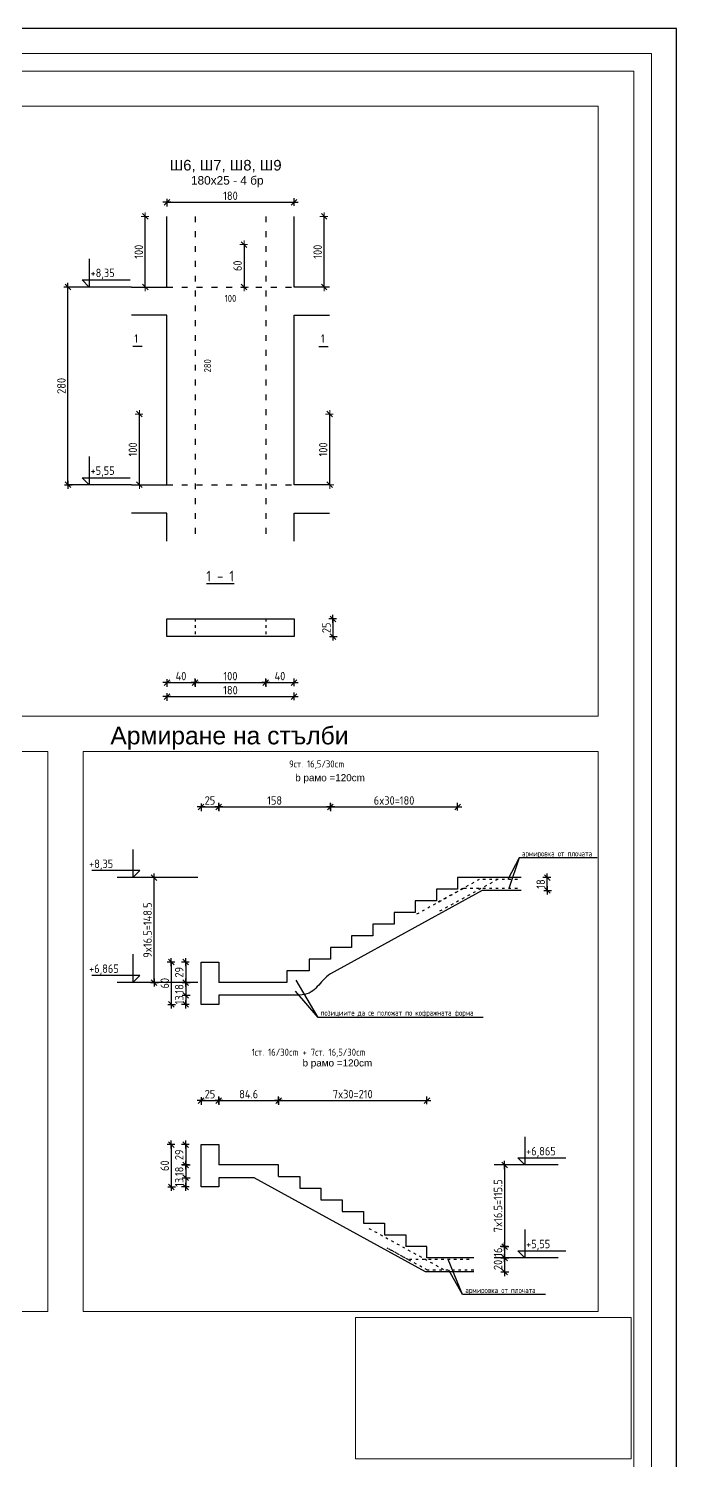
# Model space of a CAD drawing. Header units: millimetres. Extents: x 879 to 91735, y -13728 to 454.
# Drawn here: x 5591 to 6508, y -3961 to -1934 of the extents above; entities that cross this region are included whole.
import ezdxf
from ezdxf.enums import TextEntityAlignment as Align

# ---------------------------------------------------------------- set-up
doc = ezdxf.new("R2010")
doc.units = ezdxf.units.MM
doc.linetypes.add('ACAD_ISO03W100', pattern=[30, 12, -18])
for name, color, linetype, lineweight in [('0_txt', 7, 'Continuous', 18), ('1K_arm_koti', 5, 'Continuous', 20), ('1K_kontur-1', 2, 'Continuous', 30), ('1K_koti_razrezi', 3, 'Continuous', 25), ('1K_text-koloni', 3, 'Continuous', 35), ('RAMKA', 7, 'Continuous', 15), ('TABLICA', 40, 'Continuous', 30)]:
    doc.layers.add(name, color=color, linetype=linetype, lineweight=lineweight)
for name, color, linetype in [('1K_razrez-solid', 251, 'Continuous'), ('1K_razrez4eta', 4, 'Continuous'), ('1K_SHA', 134, 'Continuous'), ('KTX', 1, 'Continuous'), ('KTXTXT', 4, 'Continuous')]:
    doc.layers.add(name, color=color, linetype=linetype)
doc.styles.add('DIM', font='romans.shx', dxfattribs={"width": 0.85})
doc.styles.add('Z1', font='ARIAL.TTF')
doc.dimstyles.new('obseg', dxfattribs={"dimtxt": 10, "dimasz": 1, "dimexe": 0.3, "dimexo": 0, "dimgap": 0, "dimtad": 0, "dimrnd": 1, "dimzin": 14, "dimdsep": 46, "dimtxsty": 'DIM', "dimblk": 'DIM2', "dimcen": 0.09, "dimse1": 1, "dimse2": 1, "dimsd1": 1, "dimsd2": 1, "dimclrd": 256, "dimclre": 256, "dimclrt": 256, "dimadec": 0, "dimazin": 0, "dimtfac": 2.307692, "dimtix": 1, "dimtmove": 2, "dimatfit": 3, "dimldrblk": 'DIM2', "dimfxl": 0, "dimtvp": 0.769231, "dimtolj": 1, "dimtzin": 14, "dimarcsym": 0})
doc.dimstyles.new('RAZR1', dxfattribs={"dimtxt": 12, "dimasz": 1, "dimexe": 0.3, "dimexo": 0, "dimgap": 0, "dimtad": 0, "dimrnd": 0.1, "dimzin": 14, "dimdsep": 46, "dimtxsty": 'DIM', "dimblk": 'DIM2', "dimcen": 0.09, "dimse1": 1, "dimse2": 1, "dimclrd": 256, "dimclre": 256, "dimclrt": 41, "dimadec": 8, "dimazin": 0, "dimtfac": 2.307692, "dimtix": 1, "dimtmove": 2, "dimatfit": 3, "dimldrblk": 'DIM2', "dimfxl": 0, "dimtvp": 0.769231, "dimtolj": 1, "dimtzin": 14, "dimarcsym": 0})

# ---------------------------------------------------------------- blocks, each defined once
blk = doc.blocks.new('DIM2')
for p, q in [((-5.7, 0), (5.7, 0)), ((4, 4), (-4, -4)), ((0, -5), (0, 6))]:
    blk.add_line(p, q)
blk = doc.blocks.new('*D13')
at = {"layer": '1K_koti_razrezi', "lineweight": -2}
blk.add_line((5813.4, -3514.8), (5813.4, -3541.8), dxfattribs=at)
at = {"layer": 'Defpoints', "color": 0}
for p in [(5835.1, -3513.8), (5813.4, -3542.8), (5860.1, -3542.8)]:
    blk.add_point(p, dxfattribs=at)
at = {"layer": '1K_koti_razrezi', "lineweight": -2}
for p, rotation in [((5813.4, -3513.8), 90), ((5813.4, -3542.8), 270)]:
    blk.add_blockref('DIM2', p, dxfattribs=dict(at, rotation=rotation))
at = {"layer": '1K_koti_razrezi', "color": 41, "insert": (5804.1, -3528.3), "char_height": 12, "attachment_point": 5, "rotation": 90, "style": 'DIM'}
blk.add_mtext('\\A1;29', dxfattribs=at)
blk = doc.blocks.new('*D14')
at = {"layer": '1K_koti_razrezi', "lineweight": -2}
blk.add_line((5813.4, -3543.8), (5813.4, -3559.8), dxfattribs=at)
at = {"layer": 'Defpoints', "color": 0}
for p in [(5860.1, -3542.8), (5813.4, -3560.8), (5860.1, -3560.8)]:
    blk.add_point(p, dxfattribs=at)
at = {"layer": '1K_koti_razrezi', "lineweight": -2}
for p, rotation in [((5813.4, -3542.8), 90), ((5813.4, -3560.8), 270)]:
    blk.add_blockref('DIM2', p, dxfattribs=dict(at, rotation=rotation))
at = {"layer": '1K_koti_razrezi', "color": 41, "insert": (5804.1, -3551.8), "char_height": 12, "attachment_point": 5, "rotation": 90, "style": 'DIM'}
blk.add_mtext('\\A1;18', dxfattribs=at)
blk = doc.blocks.new('*D15')
at = {"layer": '1K_koti_razrezi', "lineweight": -2}
for p, q in [((5813.4, -3559.8), (5813.4, -3558.8)), ((5813.4, -3560.8), (5813.4, -3573.8)), ((5813.4, -3574.8), (5813.4, -3575.8))]:
    blk.add_line(p, q, dxfattribs=at)
at = {"layer": 'Defpoints', "color": 0}
for p in [(5860.1, -3560.8), (5813.4, -3573.8), (5860.1, -3573.8)]:
    blk.add_point(p, dxfattribs=at)
at = {"layer": '1K_koti_razrezi', "lineweight": -2}
for p, rotation in [((5813.4, -3560.8), 270), ((5813.4, -3573.8), 90)]:
    blk.add_blockref('DIM2', p, dxfattribs=dict(at, rotation=rotation))
at = {"layer": '1K_koti_razrezi', "color": 41, "insert": (5804.1, -3567.3), "char_height": 12, "attachment_point": 5, "rotation": 90, "style": 'DIM'}
blk.add_mtext('\\A1;13', dxfattribs=at)
blk = doc.blocks.new('*D16')
at = {"layer": '1K_koti_razrezi', "lineweight": -2}
blk.add_line((5792.9, -3514.8), (5792.9, -3572.8), dxfattribs=at)
at = {"layer": 'Defpoints', "color": 0}
for p in [(5835, -3513.8), (5792.9, -3573.8), (5835, -3573.8)]:
    blk.add_point(p, dxfattribs=at)
at = {"layer": '1K_koti_razrezi', "lineweight": -2}
for p, rotation in [((5792.9, -3513.8), 90), ((5792.9, -3573.8), 270)]:
    blk.add_blockref('DIM2', p, dxfattribs=dict(at, rotation=rotation))
at = {"layer": '1K_koti_razrezi', "color": 41, "insert": (5783.6, -3543.8), "char_height": 12, "attachment_point": 5, "rotation": 90, "style": 'DIM'}
blk.add_mtext('\\A1;60', dxfattribs=at)
blk = doc.blocks.new('*D17')
at = {"layer": '1K_koti_razrezi', "lineweight": -2}
blk.add_line((6264.4, -3543.8), (6264.4, -3657.3), dxfattribs=at)
at = {"layer": 'Defpoints', "color": 0}
for p in [(5944.6, -3542.8), (6154.6, -3658.3), (6264.4, -3658.3)]:
    blk.add_point(p, dxfattribs=at)
at = {"layer": '1K_koti_razrezi', "lineweight": -2}
for p, rotation in [((6264.4, -3542.8), 90), ((6264.4, -3658.3), 270)]:
    blk.add_blockref('DIM2', p, dxfattribs=dict(at, rotation=rotation))
at = {"layer": '1K_koti_razrezi', "color": 41, "insert": (6255.2, -3600.5), "char_height": 12, "attachment_point": 5, "rotation": 90, "style": 'DIM'}
blk.add_mtext('\\A1;7x16.5=115.5', dxfattribs=at)
blk = doc.blocks.new('*D18')
at = {"layer": '1K_koti_razrezi', "lineweight": -2}
blk.add_line((6264.4, -3659.3), (6264.4, -3673.3), dxfattribs=at)
at = {"layer": 'Defpoints', "color": 0}
for p in [(6154.6, -3658.3), (6154.6, -3674.3), (6264.4, -3674.3)]:
    blk.add_point(p, dxfattribs=at)
at = {"layer": '1K_koti_razrezi', "lineweight": -2}
for p, rotation in [((6264.4, -3658.3), 90), ((6264.4, -3674.3), 270)]:
    blk.add_blockref('DIM2', p, dxfattribs=dict(at, rotation=rotation))
at = {"layer": '1K_koti_razrezi', "color": 41, "insert": (6255.2, -3666.3), "char_height": 12, "attachment_point": 5, "rotation": 90, "style": 'DIM'}
blk.add_mtext('\\A1;16', dxfattribs=at)
blk = doc.blocks.new('*D19')
at = {"layer": '1K_koti_razrezi', "lineweight": -2}
blk.add_line((5836.1, -3451.7), (5859.1, -3451.7), dxfattribs=at)
at = {"layer": 'Defpoints', "color": 0}
for p in [(5860.1, -3451.7), (5835.1, -3513.8), (5860.1, -3513.8)]:
    blk.add_point(p, dxfattribs=at)
at = {"layer": '1K_koti_razrezi', "lineweight": -2}
blk.add_blockref('DIM2', (5860.1, -3451.7), dxfattribs=at)
at = {"layer": '1K_koti_razrezi', "lineweight": -2, "rotation": 180}
blk.add_blockref('DIM2', (5835.1, -3451.7), dxfattribs=at)
at = {"layer": '1K_koti_razrezi', "color": 41, "insert": (5847.6, -3442.4), "char_height": 12, "attachment_point": 5, "style": 'DIM'}
blk.add_mtext('\\A1;25', dxfattribs=at)
blk = doc.blocks.new('*D20')
at = {"layer": '1K_koti_razrezi', "lineweight": -2}
blk.add_line((5861.1, -3451.7), (5943.6, -3451.7), dxfattribs=at)
at = {"layer": 'Defpoints', "color": 0}
for p in [(5944.6, -3451.7), (5860.1, -3513.8), (5944.6, -3542.8)]:
    blk.add_point(p, dxfattribs=at)
at = {"layer": '1K_koti_razrezi', "lineweight": -2}
blk.add_blockref('DIM2', (5944.6, -3451.7), dxfattribs=at)
at = {"layer": '1K_koti_razrezi', "lineweight": -2, "rotation": 180}
blk.add_blockref('DIM2', (5860.1, -3451.7), dxfattribs=at)
at = {"layer": '1K_koti_razrezi', "color": 41, "insert": (5902.4, -3442.4), "char_height": 12, "attachment_point": 5, "style": 'DIM'}
blk.add_mtext('\\A1;84.6', dxfattribs=at)
blk = doc.blocks.new('*D21')
at = {"layer": '1K_koti_razrezi', "lineweight": -2}
blk.add_line((5945.6, -3451.7), (6153.6, -3451.7), dxfattribs=at)
at = {"layer": 'Defpoints', "color": 0}
for p in [(6154.6, -3451.7), (5944.6, -3542.8), (6154.6, -3658.3)]:
    blk.add_point(p, dxfattribs=at)
at = {"layer": '1K_koti_razrezi', "lineweight": -2}
blk.add_blockref('DIM2', (6154.6, -3451.7), dxfattribs=at)
at = {"layer": '1K_koti_razrezi', "lineweight": -2, "rotation": 180}
blk.add_blockref('DIM2', (5944.6, -3451.7), dxfattribs=at)
at = {"layer": '1K_koti_razrezi', "color": 41, "insert": (6049.6, -3442.4), "char_height": 12, "attachment_point": 5, "style": 'DIM'}
blk.add_mtext('\\A1;7x30=210', dxfattribs=at)
blk = doc.blocks.new('*D22')
at = {"layer": '1K_koti_razrezi', "lineweight": -2}
blk.add_line((6264.4, -3675.3), (6264.4, -3693.3), dxfattribs=at)
at = {"layer": 'Defpoints', "color": 0}
for p in [(6154.6, -3674.3), (6220.8, -3694.3), (6264.4, -3694.3)]:
    blk.add_point(p, dxfattribs=at)
at = {"layer": '1K_koti_razrezi', "lineweight": -2}
for p, rotation in [((6264.4, -3674.3), 90), ((6264.4, -3694.3), 270)]:
    blk.add_blockref('DIM2', p, dxfattribs=dict(at, rotation=rotation))
at = {"layer": '1K_koti_razrezi', "color": 41, "insert": (6255.2, -3684.3), "char_height": 12, "attachment_point": 5, "rotation": 90, "style": 'DIM'}
blk.add_mtext('\\A1;20', dxfattribs=at)
blk = doc.blocks.new('*D23')
at = {"layer": '1K_koti_razrezi', "lineweight": -2}
blk.add_line((5813.4, -3256.4), (5813.4, -3283.4), dxfattribs=at)
at = {"layer": 'Defpoints', "color": 0}
for p in [(5835.1, -3255.4), (5813.4, -3284.4), (5860.1, -3284.4)]:
    blk.add_point(p, dxfattribs=at)
at = {"layer": '1K_koti_razrezi', "lineweight": -2}
for p, rotation in [((5813.4, -3255.4), 90), ((5813.4, -3284.4), 270)]:
    blk.add_blockref('DIM2', p, dxfattribs=dict(at, rotation=rotation))
at = {"layer": '1K_koti_razrezi', "color": 41, "insert": (5804.1, -3269.9), "char_height": 12, "attachment_point": 5, "rotation": 90, "style": 'DIM'}
blk.add_mtext('\\A1;29', dxfattribs=at)
blk = doc.blocks.new('*D24')
at = {"layer": '1K_koti_razrezi', "lineweight": -2}
blk.add_line((5813.4, -3285.4), (5813.4, -3301.4), dxfattribs=at)
at = {"layer": 'Defpoints', "color": 0}
for p in [(5813.4, -3302.4), (5860.1, -3284.4), (5860.1, -3302.4)]:
    blk.add_point(p, dxfattribs=at)
at = {"layer": '1K_koti_razrezi', "lineweight": -2}
for p, rotation in [((5813.4, -3284.4), 90), ((5813.4, -3302.4), 270)]:
    blk.add_blockref('DIM2', p, dxfattribs=dict(at, rotation=rotation))
at = {"layer": '1K_koti_razrezi', "color": 41, "insert": (5804.1, -3293.4), "char_height": 12, "attachment_point": 5, "rotation": 90, "style": 'DIM'}
blk.add_mtext('\\A1;18', dxfattribs=at)
blk = doc.blocks.new('*D25')
at = {"layer": '1K_koti_razrezi', "lineweight": -2}
for p, q in [((5813.4, -3301.4), (5813.4, -3300.4)), ((5813.4, -3302.4), (5813.4, -3315.4)), ((5813.4, -3316.4), (5813.4, -3317.4))]:
    blk.add_line(p, q, dxfattribs=at)
at = {"layer": 'Defpoints', "color": 0}
for p in [(5860.1, -3302.4), (5813.4, -3315.4), (5860.1, -3315.4)]:
    blk.add_point(p, dxfattribs=at)
at = {"layer": '1K_koti_razrezi', "lineweight": -2}
for p, rotation in [((5813.4, -3302.4), 270), ((5813.4, -3315.4), 90)]:
    blk.add_blockref('DIM2', p, dxfattribs=dict(at, rotation=rotation))
at = {"layer": '1K_koti_razrezi', "color": 41, "insert": (5804.1, -3308.9), "char_height": 12, "attachment_point": 5, "rotation": 90, "style": 'DIM'}
blk.add_mtext('\\A1;13', dxfattribs=at)
blk = doc.blocks.new('*D26')
at = {"layer": '1K_koti_razrezi', "lineweight": -2}
blk.add_line((5792.9, -3256.4), (5792.9, -3314.4), dxfattribs=at)
at = {"layer": 'Defpoints', "color": 0}
for p in [(5835, -3255.4), (5792.9, -3315.4), (5835, -3315.4)]:
    blk.add_point(p, dxfattribs=at)
at = {"layer": '1K_koti_razrezi', "lineweight": -2}
for p, rotation in [((5792.9, -3255.4), 90), ((5792.9, -3315.4), 270)]:
    blk.add_blockref('DIM2', p, dxfattribs=dict(at, rotation=rotation))
at = {"layer": '1K_koti_razrezi', "color": 41, "insert": (5783.6, -3285.4), "char_height": 12, "attachment_point": 5, "rotation": 90, "style": 'DIM'}
blk.add_mtext('\\A1;60', dxfattribs=at)
blk = doc.blocks.new('*D27')
at = {"layer": '1K_koti_razrezi', "lineweight": -2}
blk.add_line((5836, -3035.8), (5859.1, -3035.8), dxfattribs=at)
at = {"layer": 'Defpoints', "color": 0}
for p in [(5860.1, -3035.8), (5835, -3255.4), (5860.1, -3255.4)]:
    blk.add_point(p, dxfattribs=at)
at = {"layer": '1K_koti_razrezi', "lineweight": -2, "rotation": 180}
blk.add_blockref('DIM2', (5835, -3035.8), dxfattribs=at)
at = {"layer": '1K_koti_razrezi', "lineweight": -2}
blk.add_blockref('DIM2', (5860.1, -3035.8), dxfattribs=at)
at = {"layer": '1K_koti_razrezi', "color": 41, "insert": (5847.6, -3026.6), "char_height": 12, "attachment_point": 5, "style": 'DIM'}
blk.add_mtext('\\A1;25', dxfattribs=at)
blk = doc.blocks.new('*D28')
at = {"layer": '1K_koti_razrezi', "lineweight": -2}
blk.add_line((5861.1, -3035.8), (6017.1, -3035.8), dxfattribs=at)
at = {"layer": 'Defpoints', "color": 0}
for p in [(6018.1, -3035.8), (6018.1, -3234.9), (5860.1, -3255.4)]:
    blk.add_point(p, dxfattribs=at)
at = {"layer": '1K_koti_razrezi', "lineweight": -2, "rotation": 180}
blk.add_blockref('DIM2', (5860.1, -3035.8), dxfattribs=at)
at = {"layer": '1K_koti_razrezi', "lineweight": -2}
blk.add_blockref('DIM2', (6018.1, -3035.8), dxfattribs=at)
at = {"layer": '1K_koti_razrezi', "color": 41, "insert": (5939.1, -3026.6), "char_height": 12, "attachment_point": 5, "style": 'DIM'}
blk.add_mtext('\\A1;158', dxfattribs=at)
blk = doc.blocks.new('*D29')
at = {"layer": '1K_koti_razrezi', "lineweight": -2}
blk.add_line((6019.1, -3035.8), (6197.1, -3035.8), dxfattribs=at)
at = {"layer": 'Defpoints', "color": 0}
for p in [(6198.1, -3035.8), (6198.1, -3135.9), (6018.1, -3234.9)]:
    blk.add_point(p, dxfattribs=at)
at = {"layer": '1K_koti_razrezi', "lineweight": -2, "rotation": 180}
blk.add_blockref('DIM2', (6018.1, -3035.8), dxfattribs=at)
at = {"layer": '1K_koti_razrezi', "lineweight": -2}
blk.add_blockref('DIM2', (6198.1, -3035.8), dxfattribs=at)
at = {"layer": '1K_koti_razrezi', "color": 41, "insert": (6108.1, -3026.6), "char_height": 12, "attachment_point": 5, "style": 'DIM'}
blk.add_mtext('\\A1;6x30=180', dxfattribs=at)
blk = doc.blocks.new('*D30')
at = {"layer": '1K_koti_razrezi', "lineweight": -2}
blk.add_line((5768.6, -3283.4), (5768.6, -3136.9), dxfattribs=at)
at = {"layer": 'Defpoints', "color": 0}
for p in [(5768.6, -3135.9), (6198.1, -3135.9), (5956.4, -3284.4)]:
    blk.add_point(p, dxfattribs=at)
at = {"layer": '1K_koti_razrezi', "lineweight": -2}
for p, rotation in [((5768.6, -3135.9), 90), ((5768.6, -3284.4), 270)]:
    blk.add_blockref('DIM2', p, dxfattribs=dict(at, rotation=rotation))
at = {"layer": '1K_koti_razrezi', "color": 41, "insert": (5759.3, -3210.2), "char_height": 12, "attachment_point": 5, "rotation": 90, "style": 'DIM'}
blk.add_mtext('\\A1;9x16.5=148.5', dxfattribs=at)
blk = doc.blocks.new('*D31')
at = {"layer": '1K_koti_razrezi', "lineweight": -2}
blk.add_line((6324.8, -3152.9), (6324.8, -3136.9), dxfattribs=at)
at = {"layer": 'Defpoints', "color": 0}
for p in [(6287.7, -3135.9), (6324.8, -3135.9), (6287.7, -3153.9)]:
    blk.add_point(p, dxfattribs=at)
at = {"layer": '1K_koti_razrezi', "lineweight": -2}
for p, rotation in [((6324.8, -3135.9), 90), ((6324.8, -3153.9), 270)]:
    blk.add_blockref('DIM2', p, dxfattribs=dict(at, rotation=rotation))
at = {"layer": '1K_koti_razrezi', "color": 41, "insert": (6315.6, -3144.9), "char_height": 12, "attachment_point": 5, "rotation": 90, "style": 'DIM'}
blk.add_mtext('\\A1;18', dxfattribs=at)
blk = doc.blocks.new('*D71')
at = {"layer": '1K_koti_razrezi', "lineweight": -2}
blk.add_line((5787.6, -2879.6), (5965.6, -2879.6), dxfattribs=at)
at = {"layer": 'Defpoints', "color": 0}
for p in [(5786.6, -2794.6), (5966.6, -2794.6), (5966.6, -2879.6)]:
    blk.add_point(p, dxfattribs=at)
at = {"layer": '1K_koti_razrezi', "lineweight": -2, "rotation": 180}
blk.add_blockref('DIM2', (5786.6, -2879.6), dxfattribs=at)
at = {"layer": '1K_koti_razrezi', "lineweight": -2}
blk.add_blockref('DIM2', (5966.6, -2879.6), dxfattribs=at)
at = {"layer": '1K_koti_razrezi', "color": 41, "insert": (5876.6, -2870.4), "char_height": 12, "attachment_point": 5, "style": 'DIM'}
blk.add_mtext('\\A1;180', dxfattribs=at)
blk = doc.blocks.new('*D72')
at = {"layer": '1K_koti_razrezi', "lineweight": -2}
blk.add_line((6021.6, -2770.6), (6021.6, -2793.6), dxfattribs=at)
at = {"layer": 'Defpoints', "color": 0}
for p in [(5966.6, -2769.6), (5966.6, -2794.6), (6021.6, -2794.6)]:
    blk.add_point(p, dxfattribs=at)
at = {"layer": '1K_koti_razrezi', "lineweight": -2}
for p, rotation in [((6021.6, -2769.6), 90), ((6021.6, -2794.6), 270)]:
    blk.add_blockref('DIM2', p, dxfattribs=dict(at, rotation=rotation))
at = {"layer": '1K_koti_razrezi', "color": 41, "insert": (6012.4, -2782.1), "char_height": 12, "attachment_point": 5, "rotation": 90, "style": 'DIM'}
blk.add_mtext('\\A1;25', dxfattribs=at)
blk = doc.blocks.new('*D73')
at = {"layer": '1K_koti_razrezi', "lineweight": -2}
blk.add_line((5646.6, -2578.6), (5646.6, -2300.6), dxfattribs=at)
at = {"layer": 'Defpoints', "color": 0}
for p in [(5646.6, -2299.6), (5736.6, -2299.6), (5736.6, -2579.6)]:
    blk.add_point(p, dxfattribs=at)
at = {"layer": '1K_koti_razrezi', "lineweight": -2}
for p, rotation in [((5646.6, -2299.6), 90), ((5646.6, -2579.6), 270)]:
    blk.add_blockref('DIM2', p, dxfattribs=dict(at, rotation=rotation))
at = {"layer": '1K_koti_razrezi', "color": 41, "insert": (5637.4, -2439.6), "char_height": 12, "attachment_point": 5, "rotation": 90, "style": 'DIM'}
blk.add_mtext('\\A1;280', dxfattribs=at)
blk = doc.blocks.new('*D74')
at = {"layer": '1K_koti_razrezi', "lineweight": -2}
blk.add_line((5787.6, -2179.6), (5965.6, -2179.6), dxfattribs=at)
at = {"layer": 'Defpoints', "color": 0}
for p in [(5966.6, -2179.6), (5786.6, -2339.6), (5966.6, -2339.6)]:
    blk.add_point(p, dxfattribs=at)
at = {"layer": '1K_koti_razrezi', "lineweight": -2, "rotation": 180}
blk.add_blockref('DIM2', (5786.6, -2179.6), dxfattribs=at)
at = {"layer": '1K_koti_razrezi', "lineweight": -2}
blk.add_blockref('DIM2', (5966.6, -2179.6), dxfattribs=at)
at = {"layer": '1K_koti_razrezi', "color": 41, "insert": (5876.6, -2170.4), "char_height": 12, "attachment_point": 5, "style": 'DIM'}
blk.add_mtext('\\A1;180', dxfattribs=at)
blk = doc.blocks.new('*D75')
at = {"layer": '1K_koti_razrezi', "lineweight": -2}
blk.add_line((5787.6, -2859.8), (5825.6, -2859.8), dxfattribs=at)
at = {"layer": 'Defpoints', "color": 0}
for p in [(5786.6, -2794.6), (5826.6, -2794.6), (5826.6, -2859.8)]:
    blk.add_point(p, dxfattribs=at)
at = {"layer": '1K_koti_razrezi', "lineweight": -2, "rotation": 180}
blk.add_blockref('DIM2', (5786.6, -2859.8), dxfattribs=at)
at = {"layer": '1K_koti_razrezi', "lineweight": -2}
blk.add_blockref('DIM2', (5826.6, -2859.8), dxfattribs=at)
at = {"layer": '1K_koti_razrezi', "color": 41, "insert": (5806.6, -2850.5), "char_height": 12, "attachment_point": 5, "style": 'DIM'}
blk.add_mtext('\\A1;40', dxfattribs=at)
blk = doc.blocks.new('*D76')
at = {"layer": '1K_koti_razrezi', "lineweight": -2}
blk.add_line((5827.6, -2859.8), (5925.6, -2859.8), dxfattribs=at)
at = {"layer": 'Defpoints', "color": 0}
for p in [(5826.6, -2794.6), (5926.6, -2794.6), (5926.6, -2859.8)]:
    blk.add_point(p, dxfattribs=at)
at = {"layer": '1K_koti_razrezi', "lineweight": -2, "rotation": 180}
blk.add_blockref('DIM2', (5826.6, -2859.8), dxfattribs=at)
at = {"layer": '1K_koti_razrezi', "lineweight": -2}
blk.add_blockref('DIM2', (5926.6, -2859.8), dxfattribs=at)
at = {"layer": '1K_koti_razrezi', "color": 41, "insert": (5876.6, -2850.5), "char_height": 12, "attachment_point": 5, "style": 'DIM'}
blk.add_mtext('\\A1;100', dxfattribs=at)
blk = doc.blocks.new('*D77')
at = {"layer": '1K_koti_razrezi', "lineweight": -2}
blk.add_line((5927.6, -2859.8), (5965.6, -2859.8), dxfattribs=at)
at = {"layer": 'Defpoints', "color": 0}
for p in [(5926.6, -2794.6), (5966.6, -2794.6), (5966.6, -2859.8)]:
    blk.add_point(p, dxfattribs=at)
at = {"layer": '1K_koti_razrezi', "lineweight": -2, "rotation": 180}
blk.add_blockref('DIM2', (5926.6, -2859.8), dxfattribs=at)
at = {"layer": '1K_koti_razrezi', "lineweight": -2}
blk.add_blockref('DIM2', (5966.6, -2859.8), dxfattribs=at)
at = {"layer": '1K_koti_razrezi', "color": 41, "insert": (5946.6, -2850.5), "char_height": 12, "attachment_point": 5, "style": 'DIM'}
blk.add_mtext('\\A1;40', dxfattribs=at)
blk = doc.blocks.new('*D78')
at = {"layer": '1K_arm_koti', "lineweight": -2}
blk.add_line((5747.7, -2578.6), (5747.7, -2480.6), dxfattribs=at)
at = {"layer": 'Defpoints', "color": 0}
for p in [(5747.7, -2479.6), (5788.1, -2479.6), (5786.6, -2579.6)]:
    blk.add_point(p, dxfattribs=at)
at = {"layer": '1K_arm_koti', "lineweight": -2}
for p, rotation in [((5747.7, -2479.6), 90), ((5747.7, -2579.6), 270)]:
    blk.add_blockref('DIM2', p, dxfattribs=dict(at, rotation=rotation))
at = {"layer": '1K_arm_koti', "color": 41, "insert": (5738.5, -2529.6), "char_height": 12, "attachment_point": 5, "rotation": 90, "style": 'DIM'}
blk.add_mtext('\\A1;100', dxfattribs=at)
blk = doc.blocks.new('*D79')
at = {"layer": '1K_arm_koti', "lineweight": -2}
blk.add_line((5756.1, -2298.6), (5756.1, -2200.6), dxfattribs=at)
at = {"layer": 'Defpoints', "color": 0}
for p in [(5756.1, -2199.6), (5789.1, -2199.6), (5786.6, -2299.6)]:
    blk.add_point(p, dxfattribs=at)
at = {"layer": '1K_arm_koti', "lineweight": -2}
for p, rotation in [((5756.1, -2199.6), 90), ((5756.1, -2299.6), 270)]:
    blk.add_blockref('DIM2', p, dxfattribs=dict(at, rotation=rotation))
at = {"layer": '1K_arm_koti', "color": 41, "insert": (5746.8, -2249.6), "char_height": 12, "attachment_point": 5, "rotation": 90, "style": 'DIM'}
blk.add_mtext('\\A1;100', dxfattribs=at)
blk = doc.blocks.new('*D80')
at = {"layer": '1K_arm_koti', "lineweight": -2}
blk.add_line((6017.1, -2578.6), (6017.1, -2480.6), dxfattribs=at)
at = {"layer": 'Defpoints', "color": 0}
for p in [(5965.1, -2479.6), (6017.1, -2479.6), (5966.6, -2579.6)]:
    blk.add_point(p, dxfattribs=at)
at = {"layer": '1K_arm_koti', "lineweight": -2}
for p, rotation in [((6017.1, -2479.6), 90), ((6017.1, -2579.6), 270)]:
    blk.add_blockref('DIM2', p, dxfattribs=dict(at, rotation=rotation))
at = {"layer": '1K_arm_koti', "color": 41, "insert": (6007.8, -2529.6), "char_height": 12, "attachment_point": 5, "rotation": 90, "style": 'DIM'}
blk.add_mtext('\\A1;100', dxfattribs=at)
blk = doc.blocks.new('*D81')
at = {"layer": '1K_arm_koti', "lineweight": -2}
blk.add_line((6009.2, -2298.6), (6009.2, -2200.6), dxfattribs=at)
at = {"layer": 'Defpoints', "color": 0}
for p in [(5964.1, -2199.6), (6009.2, -2199.6), (5966.6, -2299.6)]:
    blk.add_point(p, dxfattribs=at)
at = {"layer": '1K_arm_koti', "lineweight": -2}
for p, rotation in [((6009.2, -2199.6), 90), ((6009.2, -2299.6), 270)]:
    blk.add_blockref('DIM2', p, dxfattribs=dict(at, rotation=rotation))
at = {"layer": '1K_arm_koti', "color": 41, "insert": (6000, -2249.6), "char_height": 12, "attachment_point": 5, "rotation": 90, "style": 'DIM'}
blk.add_mtext('\\A1;100', dxfattribs=at)
blk = doc.blocks.new('*D82')
at = {"layer": '1K_arm_koti', "lineweight": -2}
blk.add_line((5895.9, -2240.6), (5895.9, -2298.6), dxfattribs=at)
at = {"layer": 'Defpoints', "color": 0}
for p in [(5908.6, -2239.6), (5895.9, -2299.6), (5966.6, -2299.6)]:
    blk.add_point(p, dxfattribs=at)
at = {"layer": '1K_arm_koti', "lineweight": -2}
for p, rotation in [((5895.9, -2239.6), 90), ((5895.9, -2299.6), 270)]:
    blk.add_blockref('DIM2', p, dxfattribs=dict(at, rotation=rotation))
at = {"layer": '1K_arm_koti', "color": 41, "insert": (5886.7, -2269.6), "char_height": 12, "attachment_point": 5, "rotation": 90, "style": 'DIM'}
blk.add_mtext('\\A1;60', dxfattribs=at)
blk = doc.blocks.new('*D83')
at = {"layer": 'Defpoints', "color": 0}
for p in [(5851.9, -2299.6), (5851.9, -2579.6), (5851.9, -2579.6)]:
    blk.add_point(p, dxfattribs=at)
at = {"layer": '1K_arm_koti', "insert": (5844.2, -2411.2), "char_height": 10, "attachment_point": 5, "rotation": 90, "style": 'DIM'}
blk.add_mtext('\\A1;280', dxfattribs=at)
blk = doc.blocks.new('*D84')
at = {"layer": 'Defpoints', "color": 0}
for p in [(5826.6, -2323.4), (5926.6, -2323.4), (5926.6, -2323.4)]:
    blk.add_point(p, dxfattribs=at)
at = {"layer": '1K_arm_koti', "insert": (5876.6, -2315.7), "char_height": 10, "attachment_point": 5, "style": 'DIM'}
blk.add_mtext('\\A1;100', dxfattribs=at)

msp = doc.modelspace()

# ---------------------------------------------------------------- linework, layer by layer
at = {"layer": '0_txt'}
msp.add_lwpolyline([(3492.366, -4898.755), (6472.535, -4898.755), (6472.535, -1968.755), (3492.366, -1968.755), (3492.366, -4898.755)], dxfattribs=at)
msp.add_lwpolyline([(3517.366, -4873.755), (6447.535, -4873.755), (6447.535, -1993.755), (3517.366, -1993.755)], close=True, dxfattribs=at)
at = {"layer": '1K_arm_koti'}
msp.add_lwpolyline([(3557.366, -2907.192), (3557.366, -2043.755), (6396.857, -2043.755), (6396.857, -2907.192), (3557.366, -2907.192)], dxfattribs=at)
for points in [[(3557.366, -2957.192), (5617.95, -2957.186), (5617.95, -3750.155), (3557.366, -3750.161)], [(5667.95, -2957.186), (6396.857, -2957.179), (6396.857, -3750.148), (5667.95, -3750.155)]]:
    msp.add_lwpolyline(points, close=True, dxfattribs=at)
at = {"layer": '1K_kontur-1', "linetype": 'ACAD_ISO03W100', "ltscale": 0.3}
for points in [[(6282.546, -3138.423), (6228.725, -3138.423), (6167.39, -3172.158)], [(6282.546, -3138.423), (6254.636, -3138.423), (6171.402, -3184.217)], [(6282.546, -3151.423), (6206.127, -3151.423), (6136.029, -3189.977)], [(6072.594, -3632.512), (6180.363, -3691.785)], [(6220.773, -3691.785), (6155.388, -3691.785), (6098.434, -3660.461)], [(6214.37, -3676.785), (6128.115, -3676.785), (6098.434, -3660.461)]]:
    msp.add_lwpolyline(points, dxfattribs=at)
at = {"layer": '1K_koti_razrezi'}
for p, q in [((5736.631, -2299.611), (5646.631, -2299.611)), ((5736.631, -2579.611), (5646.631, -2579.611))]:
    msp.add_line(p, q, dxfattribs=at)
for points in [[(5830.229, -3135.923), (5716.268, -3135.923)], [(5830.229, -3284.423), (5716.268, -3284.423)], [(6340.113, -3542.785), (6249.657, -3542.785)], [(6340.113, -3674.285), (6249.657, -3674.285)]]:
    msp.add_lwpolyline(points, dxfattribs=at)
at = {"layer": '1K_razrez-solid'}
msp.add_spline([(6018.084, -3271.996), (6007.322, -3281.388), (5991.039, -3297.69), (5962.78, -3302.423)], degree=3, dxfattribs=at)
at = {"layer": '1K_SHA'}
for points in [[(5736.631, -2299.611), (5786.631, -2299.611), (5786.631, -2199.611)], [(6016.631, -2299.611), (5966.631, -2299.611), (5966.631, -2199.611)], [(5736.631, -2579.611), (5786.631, -2579.611), (5786.631, -2339.611), (5736.631, -2339.611)], [(6016.631, -2579.611), (5966.631, -2579.611), (5966.631, -2339.611), (6016.631, -2339.611)], [(5786.631, -2659.611), (5786.631, -2619.611), (5736.631, -2619.611)], [(5966.631, -2659.611), (5966.631, -2619.611), (6016.631, -2619.611)], [(5786.631, -2769.611), (5966.631, -2769.611), (5966.631, -2794.611), (5786.631, -2794.611), (5786.631, -2769.611)], [(6287.73, -3135.923), (6198.084, -3135.923), (6198.084, -3152.423), (6168.084, -3152.423), (6168.084, -3168.923)], [(6287.73, -3153.923), (6232.688, -3153.923), (6018.084, -3271.996)], [(6168.084, -3168.923), (6138.084, -3168.923), (6138.084, -3185.423), (6108.084, -3185.423), (6108.084, -3201.923)], [(6108.084, -3201.923), (6078.084, -3201.923), (6078.084, -3218.423), (6048.084, -3218.423), (6048.084, -3234.923)], [(6048.084, -3234.923), (6018.084, -3234.923), (6018.084, -3251.423), (5988.084, -3251.423), (5988.084, -3267.923)], [(5860.084, -3302.423), (5860.084, -3315.423), (5835.084, -3315.423), (5835.084, -3270.423), (5835.084, -3255.423), (5860.084, -3255.423), (5860.084, -3284.423)], [(5988.084, -3267.923), (5956.395, -3267.923), (5956.395, -3284.423)], [(5956.395, -3284.423), (5860.084, -3284.423)], [(5962.78, -3302.423), (5860.084, -3302.423)], [(5860.084, -3560.785), (5860.084, -3573.785), (5835.084, -3573.785), (5835.084, -3528.785), (5835.084, -3513.785), (5860.084, -3513.785), (5860.084, -3542.785)], [(5944.642, -3559.285), (5944.642, -3542.785), (5860.084, -3542.785)], [(6220.773, -3694.285), (6152.745, -3694.285), (5910.018, -3560.785), (5860.084, -3560.785)], [(5944.642, -3559.285), (5974.642, -3559.285), (5974.642, -3575.785), (6004.642, -3575.785), (6004.642, -3592.285), (6034.642, -3592.285), (6034.642, -3608.785)], [(6034.642, -3608.785), (6064.642, -3608.785), (6064.642, -3625.285), (6094.642, -3625.285), (6094.642, -3641.785), (6124.642, -3641.785), (6124.642, -3658.285)], [(6220.773, -3674.285), (6154.642, -3674.285), (6154.642, -3658.285), (6124.642, -3658.285)]]:
    msp.add_lwpolyline(points, dxfattribs=at)
at = {"layer": '1K_SHA', "linetype": 'ACAD_ISO03W100', "ltscale": 0.7}
for points in [[(5826.631, -2199.611), (5826.631, -2659.611)], [(5926.631, -2199.611), (5926.631, -2659.611)], [(5786.631, -2299.611), (5966.631, -2299.611)], [(5786.631, -2579.611), (5966.631, -2579.611)]]:
    msp.add_lwpolyline(points, dxfattribs=at)
at = {"layer": '1K_SHA', "linetype": 'ACAD_ISO03W100', "ltscale": 0.3}
for points in [[(5826.631, -2769.611), (5826.631, -2794.611)], [(5926.631, -2769.611), (5926.631, -2794.611)]]:
    msp.add_lwpolyline(points, dxfattribs=at)
at = {"layer": 'KTX'}
for p, q in [((5751.631, -2383.611), (5738.431, -2383.611)), ((6001.631, -2383.611), (6014.831, -2383.611))]:
    msp.add_line(p, q, dxfattribs=at)
for points in [[(5676.631, -2259.611), (5676.631, -2299.611), (5666.631, -2289.611), (5734.631, -2289.611)], [(5676.631, -2539.611), (5676.631, -2579.611), (5666.631, -2569.611), (5734.631, -2569.611)], [(5738.464, -3095.923), (5738.464, -3135.923), (5748.464, -3125.923), (5680.432, -3125.923)], [(6395.689, -3108.099), (6284.991, -3108.099), (6268.937, -3138.423)], [(6284.991, -3108.099), (6270.664, -3151.423)], [(5738.464, -3244.423), (5738.464, -3284.423), (5748.464, -3274.423), (5680.432, -3274.423)], [(6000.677, -3333.918), (5969.727, -3280.872)], [(6234.198, -3333.918), (6000.677, -3333.918), (5968.753, -3296.519)], [(6293.312, -3502.785), (6293.312, -3542.785), (6283.312, -3532.785), (6351.344, -3532.785)], [(6293.312, -3634.285), (6293.312, -3674.285), (6283.312, -3664.285), (6351.344, -3664.285)], [(6205.008, -3726.336), (6184.551, -3676.785)], [(6322.606, -3726.336), (6205.008, -3726.336), (6185.425, -3691.785)]]:
    msp.add_lwpolyline(points, dxfattribs=at)
at = {"layer": 'RAMKA'}
msp.add_lwpolyline([(6053.498, -3758.961), (6053.498, -3958.961), (6443.406, -3958.961), (6443.406, -3758.961)], close=True, dxfattribs=at)
at = {"layer": 'TABLICA'}
msp.add_lwpolyline([(3407.366, -4933.755), (6507.535, -4933.755), (6507.535, -1933.755), (3407.366, -1933.755)], close=True, dxfattribs=at)

# ---------------------------------------------------------------- texts
at = {"layer": '1K_razrez4eta', "style": 'DIM', "width": 0.85}
for s, p in [('9ст. 16,5/30cm', (5959.615, -2979.949)), ('1ст. 16/30cm + 7ст. 16,5/30cm', (5906.542, -3388.125))]:
    msp.add_text(s, height=10, dxfattribs=at).set_placement(p)
at = {"layer": '1K_razrez4eta', "style": 'Z1'}
for p in [(5968.25, -2999.382), (5978.652, -3403.259)]:
    msp.add_text('b рамо =120cm ', height=10, dxfattribs=at).set_placement(p)
at = {"layer": '1K_text-koloni', "style": 'Z1'}
msp.add_text('Ш6, Ш7, Ш8, Ш9', height=15, dxfattribs=at).set_placement((5869.769, -2119.611), align=Align.TOP_CENTER)
for s, height, p in [('180x25 - 4 бр', 12, (5820.672, -2154.611)), ('Армиране на стълби', 25, (5706.671, -2947.186))]:
    msp.add_text(s, height=height, dxfattribs=at).set_placement(p)
at = {"layer": 'KTXTXT', "style": 'DIM'}
for s, height, width, p in [('+8,35', 12, 0.85, (5678.631, -2285.611)), ('1', 12, 0.85, (5740.431, -2378.611)), ('1', 12, 0.85, (6004.574, -2378.611)), ('+5,55', 12, 0.85, (5678.631, -2565.611)), ('%%U1 - 1', 15, 0.85, (5842.53, -2716.349)), ('армировка от плочата', 8, 0.7, (6289.01, -3105.853)), ('+8,35', 12, 0.85, (5676.534, -3122.305)), ('+6,865', 12, 0.85, (5676.534, -3270.805)), ('позициите да се положат по кофражната форма', 8, 0.7, (6004.216, -3331.341)), ('+6,865', 12, 0.85, (6294.991, -3529.167)), ('+5,55', 12, 0.85, (6294.991, -3660.667)), ('армировка от плочата', 8, 0.7, (6209.027, -3724.09))]:
    msp.add_text(s, height=height, dxfattribs=dict(at, width=width)).set_placement(p)

# ---------------------------------------------------------------- dimensions: what is measured, and where the dimension line sits
at = {"layer": '1K_arm_koti'}
for base, p1, p2, picture, middle in [((5756.055, -2199.611), (5786.631, -2299.611), (5789.131, -2199.611), '*D79', (5746.824, -2249.611)), ((6009.207, -2199.611), (5966.631, -2299.611), (5964.131, -2199.611), '*D81', (5999.976, -2249.611)), ((5895.934, -2299.611), (5908.565, -2239.611), (5966.631, -2299.611), '*D82', (5886.704, -2269.611)), ((5747.735, -2479.611), (5786.631, -2579.611), (5788.131, -2479.611), '*D78', (5738.505, -2529.611)), ((6017.077, -2479.611), (5966.631, -2579.611), (5965.131, -2479.611), '*D80', (6007.846, -2529.611))]:
    dim = msp.add_linear_dim(base=base, p1=p1, p2=p2, angle=90, dimstyle='RAZR1', dxfattribs=at)
    dim.commit()
    dim.dimension.update_dxf_attribs({"geometry": picture, "text_midpoint": middle})
dim = msp.add_linear_dim(base=(5926.631, -2323.4), p1=(5826.631, -2323.4), p2=(5926.631, -2323.4), dimstyle='obseg', dxfattribs=at)
dim.commit()
dim.dimension.update_dxf_attribs({"geometry": '*D84', "text_midpoint": (5876.631, -2315.707)})
dim = msp.add_linear_dim(base=(5851.94, -2579.611), p1=(5851.94, -2299.611), p2=(5851.94, -2579.611), angle=90, dimstyle='obseg', dxfattribs=at)
dim.commit()
dim.dimension.update_dxf_attribs({"geometry": '*D83', "text_midpoint": (5844.247, -2411.183), "dimtype": 160})
at = {"layer": '1K_koti_razrezi'}
for base, p1, p2, picture, middle in [((5966.631, -2179.611), (5786.631, -2339.611), (5966.631, -2339.611), '*D74', (5876.631, -2170.381)), ((5966.631, -2879.611), (5786.631, -2794.611), (5966.631, -2794.611), '*D71', (5876.631, -2870.381)), ((5826.631, -2859.769), (5786.631, -2794.611), (5826.631, -2794.611), '*D75', (5806.631, -2850.538)), ((5926.631, -2859.769), (5826.631, -2794.611), (5926.631, -2794.611), '*D76', (5876.631, -2850.538)), ((5966.631, -2859.769), (5926.631, -2794.611), (5966.631, -2794.611), '*D77', (5946.631, -2850.538)), ((5860.084, -3035.84), (5835.044, -3255.423), (5860.084, -3255.423), '*D27', (5847.564, -3026.609)), ((6018.084, -3035.84), (5860.084, -3255.423), (6018.084, -3234.923), '*D28', (5939.084, -3026.609)), ((5860.084, -3451.674), (5835.084, -3513.785), (5860.084, -3513.785), '*D19', (5847.584, -3442.444)), ((5944.642, -3451.674), (5860.084, -3513.785), (5944.642, -3542.785), '*D20', (5902.363, -3442.444))]:
    dim = msp.add_linear_dim(base=base, p1=p1, p2=p2, dimstyle='RAZR1', dxfattribs=at)
    dim.commit()
    dim.dimension.update_dxf_attribs({"geometry": picture, "text_midpoint": middle})
for base, p1, p2, picture, middle in [((5646.631, -2299.611), (5736.631, -2579.611), (5736.631, -2299.611), '*D73', (5637.4, -2439.611)), ((6021.631, -2794.611), (5966.631, -2769.611), (5966.631, -2794.611), '*D72', (6012.4, -2782.111)), ((6324.839, -3135.923), (6287.73, -3153.923), (6287.73, -3135.923), '*D31', (6315.608, -3144.923)), ((5792.856, -3315.423), (5835.044, -3255.423), (5835.044, -3315.423), '*D26', (5783.625, -3285.423)), ((5813.359, -3284.423), (5835.084, -3255.423), (5860.084, -3284.423), '*D23', (5804.128, -3269.923)), ((5813.359, -3302.423), (5860.084, -3284.423), (5860.084, -3302.423), '*D24', (5804.128, -3293.423)), ((5813.359, -3315.423), (5860.084, -3302.423), (5860.084, -3315.423), '*D25', (5804.128, -3308.923)), ((5792.856, -3573.785), (5835.044, -3513.785), (5835.044, -3573.785), '*D16', (5783.625, -3543.785)), ((5813.359, -3542.785), (5835.084, -3513.785), (5860.084, -3542.785), '*D13', (5804.128, -3528.285)), ((5813.359, -3560.785), (5860.084, -3542.785), (5860.084, -3560.785), '*D14', (5804.128, -3551.785)), ((5813.359, -3573.785), (5860.084, -3560.785), (5860.084, -3573.785), '*D15', (5804.128, -3567.285)), ((6264.4, -3674.285), (6154.642, -3658.285), (6154.642, -3674.285), '*D18', (6255.17, -3666.285)), ((6264.4, -3694.285), (6154.642, -3674.285), (6220.773, -3694.285), '*D22', (6255.17, -3684.285))]:
    dim = msp.add_linear_dim(base=base, p1=p1, p2=p2, angle=90, dimstyle='RAZR1', dxfattribs=at)
    dim.commit()
    dim.dimension.update_dxf_attribs({"geometry": picture, "text_midpoint": middle})
for base, p1, p2, text, picture, middle in [((6198.084, -3035.84), (6018.084, -3234.923), (6198.084, -3135.923), '6x30=<>', '*D29', (6108.084, -3026.609)), ((6154.642, -3451.674), (5944.642, -3542.785), (6154.642, -3658.285), '7x30=<>', '*D21', (6049.642, -3442.444))]:
    dim = msp.add_linear_dim(base=base, p1=p1, p2=p2, text=text, dimstyle='RAZR1', dxfattribs=at)
    dim.commit()
    dim.dimension.update_dxf_attribs({"geometry": picture, "text_midpoint": middle})
for base, p1, p2, text, picture, middle in [((5768.573, -3135.923), (5956.395, -3284.423), (6198.084, -3135.923), '9x16.5=<>', '*D30', (5759.342, -3210.173)), ((6264.4, -3658.285), (5944.642, -3542.785), (6154.642, -3658.285), '7x16.5=<>', '*D17', (6255.17, -3600.535))]:
    dim = msp.add_linear_dim(base=base, p1=p1, p2=p2, angle=90, text=text, dimstyle='RAZR1', dxfattribs=at)
    dim.commit()
    dim.dimension.update_dxf_attribs({"geometry": picture, "text_midpoint": middle})

doc.saveas('drawing.dxf')
